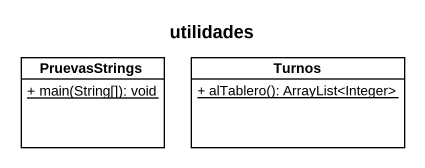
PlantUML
@startuml
title utilidades
hide circle
hide empty members
skinparam classAttributeIconSize 0
class PruevasStrings {
  {static} + main(String[]): void
}
class Turnos {
  {static} + alTablero(): ArrayList<Integer>
}
@enduml
